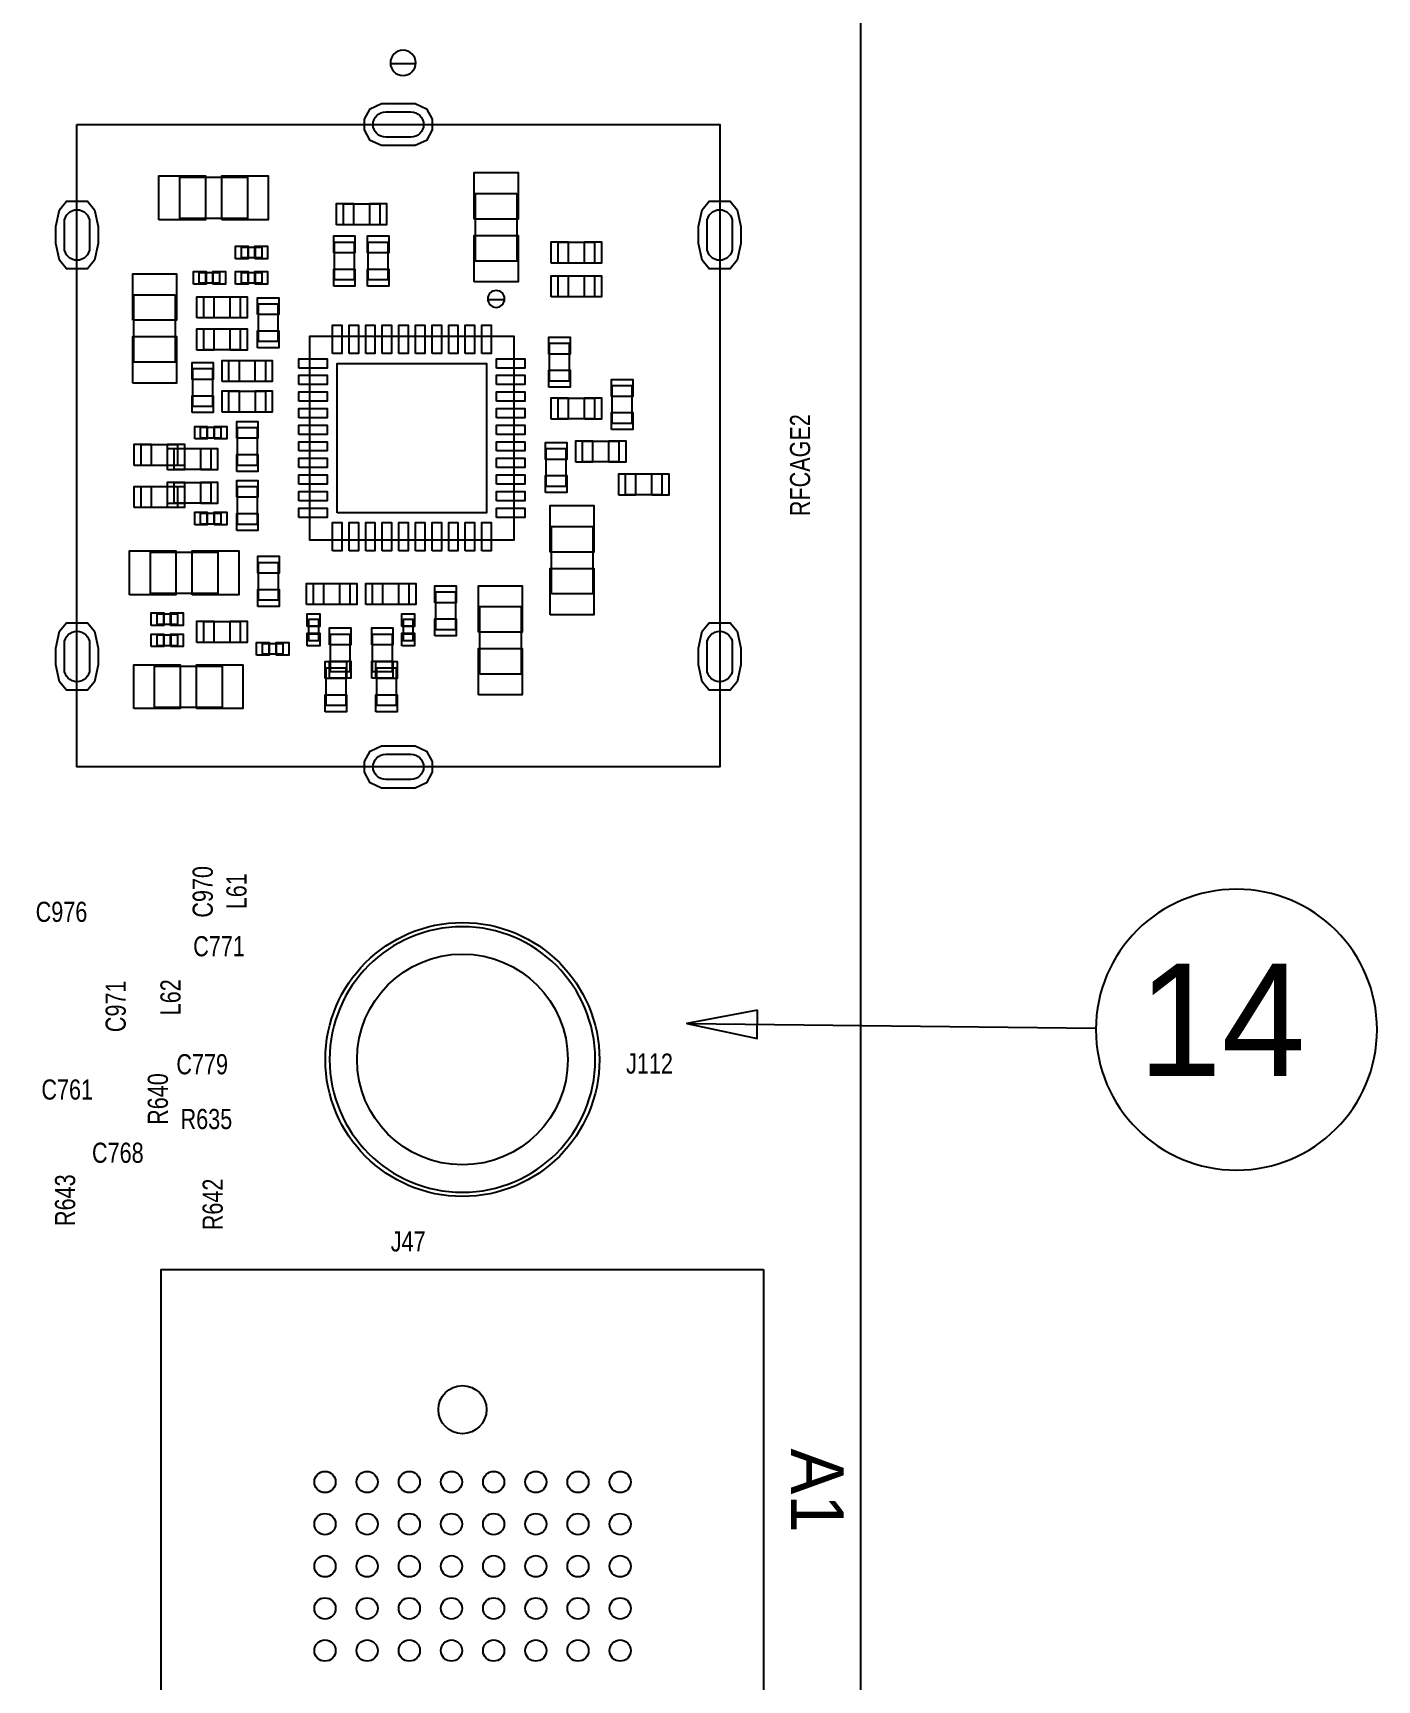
# Model space of a CAD drawing. Extents: x -13164 to 30582, y -10288 to 18382.
# Drawn here: x -386 to 2004, y 9355 to 12286 of the extents above; entities that cross this region are included whole.
import ezdxf
from ezdxf.enums import TextEntityAlignment as Align

# ---------------------------------------------------------------- set-up
doc = ezdxf.new("R2010")
doc.units = 0
doc.layers.add('DF_ASSEMBLY_NOTES', color=2, linetype='CONTINUOUS')

# ---------------------------------------------------------------- blocks, each defined once
blk = doc.blocks.new('FIGURE_OBLONG')
blk.add_lwpolyline([(-0.5, -0.125), (-0.5, 0.125), (-0.416, 0.375), (-0.25, 0.5), (0.25, 0.5), (0.416, 0.375), (0.5, 0.125), (0.5, -0.125), (0.416, -0.375), (0.25, -0.5), (-0.25, -0.5), (-0.416, -0.375)], close=True)
blk = doc.blocks.new('FIGURE_SQUARE')
blk.add_lwpolyline([(-0.5, -0.5), (-0.5, 0.5), (0.5, 0.5), (0.5, -0.5)], close=True)
blk = doc.blocks.new('FIGURE_CIRCLE')
blk.add_circle((0, 0), 0.5)

msp = doc.modelspace()

# ---------------------------------------------------------------- linework, layer by layer
at = {"layer": 'DF_ASSEMBLY_NOTES'}
for points in [[(-10724.7765, 14363.0372), (-10724.7765, -3353.4988), (1086.2415, -3353.4988), (1086.2415, 14363.0372), (-10724.7765, 14363.0372)], [(249.4246, 12231.5012), (294.3952, 12231.5012)], [(-307.92, 12122.5112), (835.08, 12122.5112), (835.08, 10979.5112), (-307.92, 10979.5112), (-307.92, 12122.5112)], [(-4.92, 11955.5192), (-124.92, 11955.5192), (-124.92, 12029.0192), (-4.92, 12029.0192), (-4.92, 11955.5192)], [(474.33, 11999.7692), (474.33, 11879.7692), (400.83, 11879.7692), (400.83, 11999.7692), (474.33, 11999.7692)], [(231.2235, 11981.0012), (165.2235, 11981.0012), (165.2235, 11945.0012), (231.2235, 11945.0012), (231.2235, 11981.0012)], [(-16.17, 11885.7692), (21.33, 11885.7692), (21.33, 11903.7692), (-16.17, 11903.7692), (-16.17, 11885.7692)], [(-4.17, 11885.7692), (9.33, 11885.7692), (9.33, 11903.7692), (-4.17, 11903.7692), (-4.17, 11885.7692)], [(149.58, 11912.7692), (149.58, 11846.7692), (185.58, 11846.7692), (185.58, 11912.7692), (149.58, 11912.7692)], [(209.58, 11912.7692), (209.58, 11846.7692), (245.58, 11846.7692), (245.58, 11912.7692), (209.58, 11912.7692)], [(613.08, 11912.7662), (547.08, 11912.7662), (547.08, 11876.7662), (613.08, 11876.7662), (613.08, 11912.7662)], [(-91.17, 11840.7692), (-53.67, 11840.7692), (-53.67, 11858.7692), (-91.17, 11858.7692), (-91.17, 11840.7692)], [(-79.17, 11840.7692), (-65.67, 11840.7692), (-65.67, 11858.7692), (-79.17, 11858.7692), (-79.17, 11840.7692)], [(-16.17, 11840.7692), (21.33, 11840.7692), (21.33, 11858.7692), (-16.17, 11858.7692), (-16.17, 11840.7692)], [(-4.17, 11840.7692), (9.33, 11840.7692), (9.33, 11858.7692), (-4.17, 11858.7692), (-4.17, 11840.7692)], [(613.08, 11852.7692), (547.08, 11852.7692), (547.08, 11816.7692), (613.08, 11816.7692), (613.08, 11852.7692)], [(-133.17, 11819.7692), (-133.17, 11699.7692), (-206.67, 11699.7692), (-206.67, 11819.7692), (-133.17, 11819.7692)], [(-82.92, 11779.2692), (-16.92, 11779.2692), (-16.92, 11815.2692), (-82.92, 11815.2692), (-82.92, 11779.2692)], [(50.1391, 11736.8427), (50.1391, 11802.8427), (14.1391, 11802.8427), (14.1391, 11736.8427), (50.1391, 11736.8427)], [(422.5996, 11811.5012), (452.5603, 11811.5012)], [(-16.92, 11758.2692), (-82.92, 11758.2692), (-82.92, 11722.2692), (-16.92, 11722.2692), (-16.92, 11758.2692)], [(469.08, 11746.2692), (469.08, 11383.2692), (106.08, 11383.2692), (106.08, 11746.2692), (469.08, 11746.2692), (469.08, 11744.7692)], [(532.077, 11732.7692), (532.077, 11666.7692), (568.077, 11666.7692), (568.077, 11732.7692), (532.077, 11732.7692)], [(27.7458, 11702.0379), (-38.2542, 11702.0379), (-38.2542, 11666.0379), (27.7458, 11666.0379), (27.7458, 11702.0379)], [(-102.4769, 11687.6148), (-102.4769, 11621.6148), (-66.4769, 11621.6148), (-66.4769, 11687.6148), (-102.4769, 11687.6148)], [(27.7912, 11647.605), (-38.2088, 11647.605), (-38.2088, 11611.605), (27.7912, 11611.605), (27.7912, 11647.605)], [(679.516, 11591.4375), (679.516, 11657.4375), (643.516, 11657.4375), (643.516, 11591.4375), (679.516, 11591.4375)], [(547.08, 11599.2662), (613.08, 11599.2662), (613.08, 11635.2662), (547.08, 11635.2662), (547.08, 11599.2662)], [(-51.3615, 11583.3287), (-88.8615, 11583.3287), (-88.8615, 11565.3287), (-51.3615, 11565.3287), (-51.3615, 11583.3287)], [(-63.3615, 11583.3287), (-76.8615, 11583.3287), (-76.8615, 11565.3287), (-63.3615, 11565.3287), (-63.3615, 11583.3287)], [(-22.92, 11582.7692), (-22.92, 11516.7692), (13.08, 11516.7692), (13.08, 11582.7692), (-22.92, 11582.7692)], [(-128.484, 11552.7692), (-194.484, 11552.7692), (-194.484, 11516.7692), (-128.484, 11516.7692), (-128.484, 11552.7692)], [(590.58, 11522.7692), (656.58, 11522.7692), (656.58, 11558.7692), (590.58, 11558.7692), (590.58, 11522.7692)], [(-69.417, 11545.2692), (-135.417, 11545.2692), (-135.417, 11509.2692), (-69.417, 11509.2692), (-69.417, 11545.2692)], [(562.08, 11479.2662), (562.08, 11545.2662), (526.08, 11545.2662), (526.08, 11479.2662), (562.08, 11479.2662)], [(733.077, 11500.2662), (667.077, 11500.2662), (667.077, 11464.2662), (733.077, 11464.2662), (733.077, 11500.2662)], [(-128.484, 11477.7692), (-194.484, 11477.7692), (-194.484, 11441.7692), (-128.484, 11441.7692), (-128.484, 11477.7692)], [(-69.417, 11485.2692), (-135.417, 11485.2692), (-135.417, 11449.2692), (-69.417, 11449.2692), (-69.417, 11485.2692)], [(-22.92, 11477.7692), (-22.92, 11411.7692), (13.08, 11411.7692), (13.08, 11477.7692), (-22.92, 11477.7692)], [(-51.3615, 11430.3287), (-88.8615, 11430.3287), (-88.8615, 11412.3287), (-51.3615, 11412.3287), (-51.3615, 11430.3287)], [(-63.3615, 11430.3287), (-76.8615, 11430.3287), (-76.8615, 11412.3287), (-63.3615, 11412.3287), (-63.3615, 11430.3287)], [(535.83, 11287.2692), (535.83, 11407.2692), (609.33, 11407.2692), (609.33, 11287.2692), (535.83, 11287.2692)], [(-57.42, 11288.0192), (-177.42, 11288.0192), (-177.42, 11361.5192), (-57.42, 11361.5192), (-57.42, 11288.0192)], [(14.577, 11342.7692), (14.577, 11276.7692), (50.577, 11276.7692), (50.577, 11342.7692), (14.577, 11342.7692)], [(112.08, 11269.2722), (178.08, 11269.2722), (178.08, 11305.2722), (112.08, 11305.2722), (112.08, 11269.2722)], [(217.08, 11269.2692), (283.08, 11269.2692), (283.08, 11305.2692), (217.08, 11305.2692), (217.08, 11269.2692)], [(365.583, 11224.2692), (365.583, 11290.2692), (329.583, 11290.2692), (329.583, 11224.2692), (365.583, 11224.2692)], [(408.33, 11144.7692), (408.33, 11264.7692), (481.83, 11264.7692), (481.83, 11144.7692), (408.33, 11144.7692)], [(-128.67, 11251.2692), (-166.17, 11251.2692), (-166.17, 11233.2692), (-128.67, 11233.2692), (-128.67, 11251.2692)], [(-140.67, 11251.2692), (-154.17, 11251.2692), (-154.17, 11233.2692), (-140.67, 11233.2692), (-140.67, 11251.2692)], [(-16.92, 11237.7692), (-82.92, 11237.7692), (-82.92, 11201.7692), (-16.92, 11201.7692), (-16.92, 11237.7692)], [(103.8885, 11242.0787), (103.8885, 11204.5787), (121.8885, 11204.5787), (121.8885, 11242.0787), (103.8885, 11242.0787)], [(103.8885, 11230.0787), (103.8885, 11216.5787), (121.8885, 11216.5787), (121.8885, 11230.0787), (103.8885, 11230.0787)], [(271.8885, 11242.0787), (271.8885, 11204.5787), (289.8885, 11204.5787), (289.8885, 11242.0787), (271.8885, 11242.0787)], [(271.8885, 11230.0787), (271.8885, 11216.5787), (289.8885, 11216.5787), (289.8885, 11230.0787), (271.8885, 11230.0787)], [(-128.67, 11213.7692), (-166.17, 11213.7692), (-166.17, 11195.7692), (-128.67, 11195.7692), (-128.67, 11213.7692)], [(-140.67, 11213.7692), (-154.17, 11213.7692), (-154.17, 11195.7692), (-140.67, 11195.7692), (-140.67, 11213.7692)], [(21.33, 11180.7692), (58.83, 11180.7692), (58.83, 11198.7692), (21.33, 11198.7692), (21.33, 11180.7692)], [(33.33, 11180.7692), (46.83, 11180.7692), (46.83, 11198.7692), (33.33, 11198.7692), (33.33, 11180.7692)], [(142.08, 11215.2692), (142.08, 11149.2692), (178.08, 11149.2692), (178.08, 11215.2692), (142.08, 11215.2692)], [(217.08, 11215.2692), (217.08, 11149.2692), (253.08, 11149.2692), (253.08, 11215.2692), (217.08, 11215.2692)], [(-49.92, 11085.5192), (-169.92, 11085.5192), (-169.92, 11159.0192), (-49.92, 11159.0192), (-49.92, 11085.5192)], [(134.58, 11155.2692), (134.58, 11089.2692), (170.58, 11089.2692), (170.58, 11155.2692), (134.58, 11155.2692)], [(224.58, 11155.2692), (224.58, 11089.2692), (260.58, 11089.2692), (260.58, 11155.2692), (224.58, 11155.2692)], [(902.2294, 10546.4707), (776.7582, 10522.8642), (901.6735, 10496.4738), (902.2294, 10546.4707)], [(776.7582, 10522.8642), (1504.1983, 10514.7816)], [(913.215, 10085.3822), (913.215, 6403.8872), (-158.055, 6403.8872), (-158.055, 10085.3822), (913.215, 10085.3822)]]:
    msp.add_lwpolyline(points, dxfattribs=at)
for points in [[(294.4095, 12232.301, 1), (249.4103, 12232.301, 1), (294.4095, 12232.301)], [(241.08, 12145.0112), (286.08, 12145.0112, -1), (286.08, 12100.0112), (241.08, 12100.0112, -1), (241.08, 12145.0112)], [(-285.42, 11948.5112), (-285.42, 11903.5112, -1), (-330.42, 11903.5112), (-330.42, 11948.5112, -1), (-285.42, 11948.5112)], [(857.58, 11948.5112), (857.58, 11903.5112, -1), (812.58, 11903.5112), (812.58, 11948.5112, -1), (857.58, 11948.5112)], [(452.58, 11812.2692, 1), (422.58, 11812.2692, 1), (452.58, 11812.2692)], [(-285.42, 11198.5112), (-285.42, 11153.5112, -1), (-330.42, 11153.5112), (-330.42, 11198.5112, -1), (-285.42, 11198.5112)], [(857.58, 11198.5112), (857.58, 11153.5112, -1), (812.58, 11153.5112), (812.58, 11198.5112, -1), (857.58, 11198.5112)], [(241.08, 11002.0112), (286.08, 11002.0112, -1), (286.08, 10957.0112), (241.08, 10957.0112, -1), (241.08, 11002.0112)], [(2004.1829, 10512.004, 1), (1504.1829, 10512.004, 1), (2004.1829, 10512.004)], [(613.8, 10458.9092, 1), (141.36, 10458.9092, 1), (613.8, 10458.9092)]]:
    msp.add_lwpolyline(points, format="xyb", dxfattribs=at)

# ---------------------------------------------------------------- block references
for name, p, xscale, yscale in [('FIGURE_OBLONG', (263.58, 12122.5112), 120, 75), ('FIGURE_SQUARE', (-120.798, 11992.2692), 82.677, 77.9535), ('FIGURE_SQUARE', (-9.042, 11992.2692), 82.677, 77.9535), ('FIGURE_SQUARE', (437.58, 11995.6472), 77.9535, 82.677), ('FIGURE_OBLONG', (-307.92, 11926.0112), 75, 120), ('FIGURE_SQUARE', (168.69, 11963.0012), 30.1185, 37.8015), ('FIGURE_SQUARE', (227.757, 11963.0012), 30.1185, 37.8015), ('FIGURE_OBLONG', (835.08, 11926.0112), 75, 120), ('FIGURE_SQUARE', (-14.67, 11894.7692), 22.4415, 22.4415), ('FIGURE_SQUARE', (19.83, 11894.7692), 22.4415, 22.4415), ('FIGURE_SQUARE', (167.58, 11909.3027), 37.8015, 30.1185), ('FIGURE_SQUARE', (227.58, 11909.3027), 37.8015, 30.1185), ('FIGURE_SQUARE', (437.58, 11883.8912), 77.9535, 82.677), ('FIGURE_SQUARE', (550.5465, 11894.7662), 30.1185, 37.8015), ('FIGURE_SQUARE', (609.6135, 11894.7662), 30.1185, 37.8015), ('FIGURE_SQUARE', (-169.92, 11815.6472), 77.9535, 82.677), ('FIGURE_SQUARE', (-89.67, 11849.7692), 22.4415, 22.4415), ('FIGURE_SQUARE', (-55.17, 11849.7692), 22.4415, 22.4415), ('FIGURE_SQUARE', (-14.67, 11849.7692), 22.4415, 22.4415), ('FIGURE_SQUARE', (19.83, 11849.7692), 22.4415, 22.4415), ('FIGURE_SQUARE', (167.58, 11850.2357), 37.8015, 30.1185), ('FIGURE_SQUARE', (227.58, 11850.2357), 37.8015, 30.1185), ('FIGURE_SQUARE', (550.5465, 11834.7692), 30.1185, 37.8015), ('FIGURE_SQUARE', (609.6135, 11834.7692), 30.1185, 37.8015), ('FIGURE_SQUARE', (-79.4535, 11797.2692), 30.1185, 37.8015), ('FIGURE_SQUARE', (-20.3865, 11797.2692), 30.1185, 37.8015), ('FIGURE_SQUARE', (32.1391, 11799.3762), 37.8015, 30.1185), ('FIGURE_SQUARE', (-79.4535, 11740.2692), 30.1185, 37.8015), ('FIGURE_SQUARE', (-20.3865, 11740.2692), 30.1185, 37.8015), ('FIGURE_SQUARE', (32.1391, 11740.3092), 37.8015, 30.1185), ('FIGURE_SQUARE', (154.7115, 11740.4642), 16.53, 50.1915), ('FIGURE_SQUARE', (184.227, 11740.4642), 16.53, 50.1915), ('FIGURE_SQUARE', (213.7665, 11740.4642), 16.53, 50.1915), ('FIGURE_SQUARE', (243.2835, 11740.4642), 16.53, 50.1915), ('FIGURE_SQUARE', (272.8215, 11740.4642), 16.53, 50.1915), ('FIGURE_SQUARE', (302.3385, 11740.4642), 16.53, 50.1915), ('FIGURE_SQUARE', (331.8765, 11740.4642), 16.53, 50.1915), ('FIGURE_SQUARE', (361.3935, 11740.4642), 16.53, 50.1915), ('FIGURE_SQUARE', (390.933, 11740.4642), 16.53, 50.1915), ('FIGURE_SQUARE', (420.4485, 11740.4642), 16.53, 50.1915), ('FIGURE_SQUARE', (-169.92, 11703.8912), 77.9535, 82.677), ('FIGURE_SQUARE', (550.077, 11729.3027), 37.8015, 30.1185), ('FIGURE_SQUARE', (-84.4769, 11684.1483), 37.8015, 30.1185), ('FIGURE_SQUARE', (-34.7877, 11684.0379), 30.1185, 37.8015), ('FIGURE_SQUARE', (24.2793, 11684.0379), 30.1185, 37.8015), ('FIGURE_SQUARE', (111.885, 11697.6377), 50.1915, 16.53), ('FIGURE_SQUARE', (287.58, 11564.7692), 265.7535, 265.7535), ('FIGURE_SQUARE', (463.275, 11697.6377), 50.1915, 16.53), ('FIGURE_SQUARE', (111.885, 11668.1222), 50.1915, 16.53), ('FIGURE_SQUARE', (463.275, 11668.1222), 50.1915, 16.53), ('FIGURE_SQUARE', (550.077, 11670.2357), 37.8015, 30.1185), ('FIGURE_SQUARE', (661.516, 11653.971), 37.8015, 30.1185), ('FIGURE_SQUARE', (-84.4769, 11625.0813), 37.8015, 30.1185), ('FIGURE_SQUARE', (-34.7423, 11629.605), 30.1185, 37.8015), ('FIGURE_SQUARE', (24.3247, 11629.605), 30.1185, 37.8015), ('FIGURE_SQUARE', (111.885, 11638.5827), 50.1915, 16.53), ('FIGURE_SQUARE', (463.275, 11638.5827), 50.1915, 16.53), ('FIGURE_SQUARE', (550.5465, 11617.2662), 30.1185, 37.8015), ('FIGURE_SQUARE', (609.6135, 11617.2662), 30.1185, 37.8015), ('FIGURE_SQUARE', (111.885, 11609.0657), 50.1915, 16.53), ('FIGURE_SQUARE', (463.275, 11609.0657), 50.1915, 16.53), ('FIGURE_SQUARE', (661.516, 11594.904), 37.8015, 30.1185), ('FIGURE_SQUARE', (-87.3615, 11574.3287), 22.4415, 22.4415), ('FIGURE_SQUARE', (-52.8615, 11574.3287), 22.4415, 22.4415), ('FIGURE_SQUARE', (-4.92, 11579.3027), 37.8015, 30.1185), ('FIGURE_SQUARE', (111.885, 11579.5277), 50.1915, 16.53), ('FIGURE_SQUARE', (463.275, 11579.5277), 50.1915, 16.53), ('FIGURE_SQUARE', (-191.0175, 11534.7692), 30.1185, 37.8015), ('FIGURE_SQUARE', (-131.9505, 11534.7692), 30.1185, 37.8015), ('FIGURE_SQUARE', (111.885, 11550.0107), 50.1915, 16.53), ('FIGURE_SQUARE', (463.275, 11550.0107), 50.1915, 16.53), ('FIGURE_SQUARE', (544.08, 11541.7997), 37.8015, 30.1185), ('FIGURE_SQUARE', (594.0465, 11540.7692), 30.1185, 37.8015), ('FIGURE_SQUARE', (653.1135, 11540.7692), 30.1185, 37.8015), ('FIGURE_SQUARE', (-131.9505, 11527.2692), 30.1185, 37.8015), ('FIGURE_SQUARE', (-72.8835, 11527.2692), 30.1185, 37.8015), ('FIGURE_SQUARE', (-4.92, 11520.2357), 37.8015, 30.1185), ('FIGURE_SQUARE', (111.885, 11520.4727), 50.1915, 16.53), ('FIGURE_SQUARE', (463.275, 11520.4727), 50.1915, 16.53), ('FIGURE_SQUARE', (-4.92, 11474.3027), 37.8015, 30.1185), ('FIGURE_SQUARE', (111.885, 11490.9557), 50.1915, 16.53), ('FIGURE_SQUARE', (463.275, 11490.9557), 50.1915, 16.53), ('FIGURE_SQUARE', (544.08, 11482.7327), 37.8015, 30.1185), ('FIGURE_SQUARE', (670.5435, 11482.2662), 30.1185, 37.8015), ('FIGURE_SQUARE', (729.6105, 11482.2662), 30.1185, 37.8015), ('FIGURE_SQUARE', (-191.0175, 11459.7692), 30.1185, 37.8015), ('FIGURE_SQUARE', (-131.9505, 11467.2692), 30.1185, 37.8015), ('FIGURE_SQUARE', (-131.9505, 11459.7692), 30.1185, 37.8015), ('FIGURE_SQUARE', (-72.8835, 11467.2692), 30.1185, 37.8015), ('FIGURE_SQUARE', (111.885, 11461.4162), 50.1915, 16.53), ('FIGURE_SQUARE', (463.275, 11461.4162), 50.1915, 16.53), ('FIGURE_SQUARE', (-87.3615, 11421.3287), 22.4415, 22.4415), ('FIGURE_SQUARE', (-52.8615, 11421.3287), 22.4415, 22.4415), ('FIGURE_SQUARE', (111.885, 11431.9007), 50.1915, 16.53), ('FIGURE_SQUARE', (463.275, 11431.9007), 50.1915, 16.53), ('FIGURE_SQUARE', (572.58, 11403.1472), 77.9535, 82.677), ('FIGURE_SQUARE', (-4.92, 11415.2357), 37.8015, 30.1185), ('FIGURE_SQUARE', (154.7115, 11389.0742), 16.53, 50.1915), ('FIGURE_SQUARE', (184.227, 11389.0742), 16.53, 50.1915), ('FIGURE_SQUARE', (213.7665, 11389.0742), 16.53, 50.1915), ('FIGURE_SQUARE', (243.2835, 11389.0742), 16.53, 50.1915), ('FIGURE_SQUARE', (272.8215, 11389.0742), 16.53, 50.1915), ('FIGURE_SQUARE', (302.3385, 11389.0742), 16.53, 50.1915), ('FIGURE_SQUARE', (331.8765, 11389.0742), 16.53, 50.1915), ('FIGURE_SQUARE', (361.3935, 11389.0742), 16.53, 50.1915), ('FIGURE_SQUARE', (390.933, 11389.0742), 16.53, 50.1915), ('FIGURE_SQUARE', (420.4485, 11389.0742), 16.53, 50.1915), ('FIGURE_SQUARE', (-173.298, 11324.7692), 82.677, 77.9535), ('FIGURE_SQUARE', (-61.542, 11324.7692), 82.677, 77.9535), ('FIGURE_SQUARE', (32.577, 11339.3027), 37.8015, 30.1185), ('FIGURE_SQUARE', (572.58, 11291.3912), 77.9535, 82.677), ('FIGURE_SQUARE', (32.577, 11280.2357), 37.8015, 30.1185), ('FIGURE_SQUARE', (115.5465, 11287.2722), 30.1185, 37.8015), ('FIGURE_SQUARE', (174.6135, 11287.2722), 30.1185, 37.8015), ('FIGURE_SQUARE', (220.5465, 11287.2692), 30.1185, 37.8015), ('FIGURE_SQUARE', (279.6135, 11287.2692), 30.1185, 37.8015), ('FIGURE_SQUARE', (347.583, 11286.8027), 37.8015, 30.1185), ('FIGURE_SQUARE', (445.08, 11260.6472), 77.9535, 82.677), ('FIGURE_OBLONG', (-307.92, 11176.0112), 75, 120), ('FIGURE_SQUARE', (-164.67, 11242.2692), 22.4415, 22.4415), ('FIGURE_SQUARE', (-130.17, 11242.2692), 22.4415, 22.4415), ('FIGURE_SQUARE', (-79.4535, 11219.7692), 30.1185, 37.8015), ('FIGURE_SQUARE', (-20.3865, 11219.7692), 30.1185, 37.8015), ('FIGURE_SQUARE', (112.8885, 11240.5787), 22.4415, 22.4415), ('FIGURE_SQUARE', (160.08, 11211.8027), 37.8015, 30.1185), ('FIGURE_SQUARE', (235.08, 11211.8027), 37.8015, 30.1185), ('FIGURE_SQUARE', (280.8885, 11240.5787), 22.4415, 22.4415), ('FIGURE_SQUARE', (347.583, 11227.7357), 37.8015, 30.1185), ('FIGURE_OBLONG', (835.08, 11176.0112), 75, 120), ('FIGURE_SQUARE', (-164.67, 11204.7692), 22.4415, 22.4415), ('FIGURE_SQUARE', (-130.17, 11204.7692), 22.4415, 22.4415), ('FIGURE_SQUARE', (22.83, 11189.7692), 22.4415, 22.4415), ('FIGURE_SQUARE', (57.33, 11189.7692), 22.4415, 22.4415), ('FIGURE_SQUARE', (112.8885, 11206.0787), 22.4415, 22.4415), ('FIGURE_SQUARE', (280.8885, 11206.0787), 22.4415, 22.4415), ('FIGURE_SQUARE', (152.58, 11151.8027), 37.8015, 30.1185), ('FIGURE_SQUARE', (160.08, 11152.7357), 37.8015, 30.1185), ('FIGURE_SQUARE', (235.08, 11152.7357), 37.8015, 30.1185), ('FIGURE_SQUARE', (242.58, 11151.8027), 37.8015, 30.1185), ('FIGURE_SQUARE', (445.08, 11148.8912), 77.9535, 82.677), ('FIGURE_SQUARE', (-165.798, 11122.2692), 82.677, 77.9535), ('FIGURE_SQUARE', (-54.042, 11122.2692), 82.677, 77.9535), ('FIGURE_SQUARE', (152.58, 11092.7357), 37.8015, 30.1185), ('FIGURE_SQUARE', (242.58, 11092.7357), 37.8015, 30.1185), ('FIGURE_OBLONG', (263.58, 10979.5112), 120, 75), ('FIGURE_CIRCLE', (377.58, 10458.9092), 487.5, 487.5), ('FIGURE_CIRCLE', (377.58, 10458.9092), 375, 375), ('FIGURE_CIRCLE', (377.58, 9835.8722), 85.635, 85.635), ('FIGURE_CIRCLE', (377.58, 9835.8722), 85.635, 85.635), ('FIGURE_CIRCLE', (133.095, 9707.1422), 37.8, 37.8), ('FIGURE_CIRCLE', (208.095, 9707.1422), 37.8, 37.8), ('FIGURE_CIRCLE', (283.095, 9707.1422), 37.8, 37.8), ('FIGURE_CIRCLE', (358.095, 9707.1422), 37.8, 37.8), ('FIGURE_CIRCLE', (433.095, 9707.1422), 37.8, 37.8), ('FIGURE_CIRCLE', (508.095, 9707.1422), 37.8, 37.8), ('FIGURE_CIRCLE', (583.095, 9707.1422), 37.8, 37.8), ('FIGURE_CIRCLE', (658.095, 9707.1422), 37.8, 37.8), ('FIGURE_CIRCLE', (133.095, 9632.1422), 37.8, 37.8), ('FIGURE_CIRCLE', (208.095, 9632.1422), 37.8, 37.8), ('FIGURE_CIRCLE', (283.095, 9632.1422), 37.8, 37.8), ('FIGURE_CIRCLE', (358.095, 9632.1422), 37.8, 37.8), ('FIGURE_CIRCLE', (433.095, 9632.1422), 37.8, 37.8), ('FIGURE_CIRCLE', (508.095, 9632.1422), 37.8, 37.8), ('FIGURE_CIRCLE', (583.095, 9632.1422), 37.8, 37.8), ('FIGURE_CIRCLE', (658.095, 9632.1422), 37.8, 37.8), ('FIGURE_CIRCLE', (133.095, 9557.1422), 37.8, 37.8), ('FIGURE_CIRCLE', (208.095, 9557.1422), 37.8, 37.8), ('FIGURE_CIRCLE', (283.095, 9557.1422), 37.8, 37.8), ('FIGURE_CIRCLE', (358.095, 9557.1422), 37.8, 37.8), ('FIGURE_CIRCLE', (433.095, 9557.1422), 37.8, 37.8), ('FIGURE_CIRCLE', (508.095, 9557.1422), 37.8, 37.8), ('FIGURE_CIRCLE', (583.095, 9557.1422), 37.8, 37.8), ('FIGURE_CIRCLE', (658.095, 9557.1422), 37.8, 37.8), ('FIGURE_CIRCLE', (133.095, 9482.1422), 37.8, 37.8), ('FIGURE_CIRCLE', (208.095, 9482.1422), 37.8, 37.8), ('FIGURE_CIRCLE', (283.095, 9482.1422), 37.8, 37.8), ('FIGURE_CIRCLE', (358.095, 9482.1422), 37.8, 37.8), ('FIGURE_CIRCLE', (433.095, 9482.1422), 37.8, 37.8), ('FIGURE_CIRCLE', (508.095, 9482.1422), 37.8, 37.8), ('FIGURE_CIRCLE', (583.095, 9482.1422), 37.8, 37.8), ('FIGURE_CIRCLE', (658.095, 9482.1422), 37.8, 37.8), ('FIGURE_CIRCLE', (133.095, 9407.1422), 37.8, 37.8), ('FIGURE_CIRCLE', (208.095, 9407.1422), 37.8, 37.8), ('FIGURE_CIRCLE', (283.095, 9407.1422), 37.8, 37.8), ('FIGURE_CIRCLE', (358.095, 9407.1422), 37.8, 37.8), ('FIGURE_CIRCLE', (433.095, 9407.1422), 37.8, 37.8), ('FIGURE_CIRCLE', (508.095, 9407.1422), 37.8, 37.8), ('FIGURE_CIRCLE', (583.095, 9407.1422), 37.8, 37.8), ('FIGURE_CIRCLE', (658.095, 9407.1422), 37.8, 37.8)]:
    msp.add_blockref(name, p, dxfattribs=dict(at, xscale=xscale, yscale=yscale))

# ---------------------------------------------------------------- texts
for s, height, rotation, width, p in [('RFCAGE2', 35.831, 90, 0.802099, (995.9512, 11516.4633)), ('A1', 94.091, 270, 0.974939, (961.635, 9691.7777))]:
    msp.add_text(s, height=height, rotation=rotation, dxfattribs=dict(at, width=width)).set_placement(p, align=Align.CENTER)
at = {"layer": 'DF_ASSEMBLY_NOTES', "width": 0.802099}
for s, p in [('C970', (-66.42, 10711.2692)), ('L61', (-6.42, 10726.2692)), ('C971', (-221.2508, 10507.5665)), ('L62', (-123.7508, 10537.5665)), ('R640', (-146.2508, 10342.5665)), ('R643', (-311.2508, 10162.5665)), ('R642', (-48.7508, 10155.0665))]:
    msp.add_text(s, height=35.831, rotation=90, dxfattribs=at).set_placement(p)
for s, p in [('C976', (-381.42, 10703.7692)), ('C771', (-101.2508, 10642.5665)), ('C779', (-131.2508, 10432.5665)), ('J112', (668.58, 10433.7692)), ('C761', (-371.2508, 10387.5665)), ('R635', (-123.7508, 10335.0665)), ('C768', (-281.2508, 10275.0665)), ('J47', (250.08, 10117.2692))]:
    msp.add_text(s, height=35.831, dxfattribs=at).set_placement(p)
at = {"layer": 'DF_ASSEMBLY_NOTES'}
msp.add_text('14', height=200, dxfattribs=at).set_placement((1579.1829, 10429.6555))

doc.saveas('drawing.dxf')
